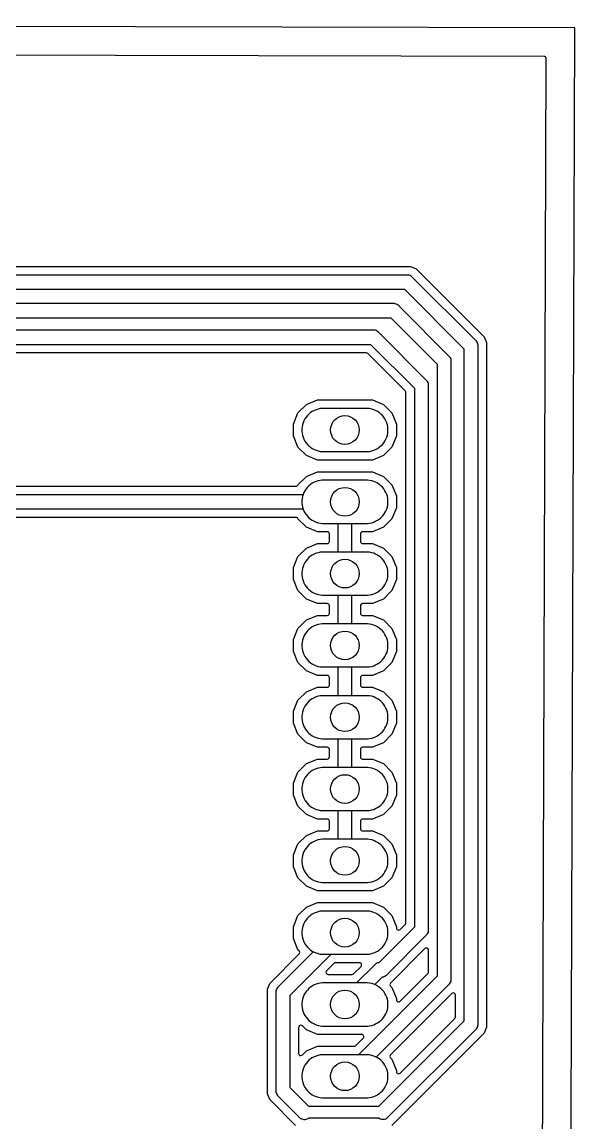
# Model space of a CAD drawing. Header units: millimetres. Extents: x 5.1 to 93.4, y 8.6 to 68.4.
# Drawn here: x 73.82 to 93.38, y 29.46 to 68.4 of the extents above; entities that cross this region are included whole.
import ezdxf

# ---------------------------------------------------------------- set-up
doc = ezdxf.new("R2010")
doc.units = ezdxf.units.MM

msp = doc.modelspace()

# ---------------------------------------------------------------- linework, layer by layer
at = {"layer": '16_copper'}
for points in [[(92.121, 9.614), (92.146, 9.632), (92.162, 9.657), (92.168, 9.684), (92.36, 67.11), (92.354, 67.14), (92.337, 67.165), (92.312, 67.181), (92.284, 67.186), (6.369, 67.382), (6.339, 67.376), (6.314, 67.358), (6.298, 67.333), (6.292, 67.306), (6.1, 9.88), (6.106, 9.85), (6.123, 9.825), (6.148, 9.809), (6.176, 9.804), (92.091, 9.608)], [(84.267, 52.908), (83.876, 53.07), (83.578, 53.368), (83.416, 53.759), (83.416, 54.181), (83.578, 54.572), (83.876, 54.87), (84.267, 55.032), (86.213, 55.032), (86.604, 54.87), (86.902, 54.572), (87.064, 54.181), (87.064, 53.759), (86.902, 53.368), (86.604, 53.07), (86.213, 52.908)], [(86.114, 53.215), (86.187, 53.23), (86.259, 53.252), (86.328, 53.28), (86.394, 53.316), (86.456, 53.357), (86.514, 53.405), (86.567, 53.458), (86.615, 53.516), (86.656, 53.578), (86.692, 53.644), (86.72, 53.713), (86.742, 53.785), (86.757, 53.858), (86.764, 53.933), (86.764, 54.007), (86.757, 54.082), (86.742, 54.155), (86.72, 54.227), (86.692, 54.296), (86.656, 54.362), (86.615, 54.424), (86.567, 54.482), (86.514, 54.535), (86.456, 54.583), (86.394, 54.624), (86.328, 54.66), (86.259, 54.688), (86.187, 54.71), (86.114, 54.725), (86.039, 54.732), (84.441, 54.732), (84.366, 54.725), (84.293, 54.71), (84.221, 54.688), (84.152, 54.66), (84.086, 54.624), (84.024, 54.583), (83.966, 54.535), (83.913, 54.482), (83.865, 54.424), (83.824, 54.362), (83.788, 54.296), (83.76, 54.227), (83.738, 54.155), (83.723, 54.082), (83.716, 54.007), (83.716, 53.933), (83.723, 53.858), (83.738, 53.785), (83.76, 53.713), (83.788, 53.644), (83.824, 53.578), (83.865, 53.516), (83.913, 53.458), (83.966, 53.405), (84.024, 53.357), (84.086, 53.316), (84.152, 53.28), (84.221, 53.252), (84.293, 53.23), (84.366, 53.215), (84.441, 53.208), (86.039, 53.208)], [(87.172, 33.749), (87.194, 33.764), (88.178, 34.748), (88.194, 34.773), (88.2, 34.802), (88.2, 35.571), (88.194, 35.6), (88.177, 35.626), (88.151, 35.642), (88.121, 35.647), (88.092, 35.64), (88.07, 35.625), (86.853, 34.408), (86.837, 34.383), (86.831, 34.353), (86.838, 34.323), (86.853, 34.3), (86.902, 34.252), (87.064, 33.861), (87.064, 33.818), (87.07, 33.789), (87.087, 33.764), (87.113, 33.747), (87.143, 33.742)], [(85.522, 34.718), (85.547, 34.734), (85.81, 34.998), (85.827, 35.023), (85.832, 35.053), (85.826, 35.083), (85.808, 35.107), (85.783, 35.123), (85.756, 35.128), (84.91, 35.128), (84.88, 35.122), (84.856, 35.106), (84.592, 34.842), (84.576, 34.817), (84.57, 34.787), (84.577, 34.757), (84.594, 34.733), (84.62, 34.717), (84.646, 34.712), (85.493, 34.712)], [(87.172, 31.209), (87.194, 31.224), (89.128, 33.158), (89.144, 33.183), (89.15, 33.212), (89.15, 33.981), (89.144, 34.01), (89.127, 34.036), (89.101, 34.052), (89.071, 34.057), (89.042, 34.05), (89.02, 34.035), (86.853, 31.868), (86.837, 31.843), (86.831, 31.813), (86.838, 31.783), (86.853, 31.76), (86.902, 31.712), (87.064, 31.321), (87.064, 31.278), (87.07, 31.249), (87.087, 31.224), (87.113, 31.207), (87.143, 31.202)], [(83.712, 31.853), (83.734, 31.868), (83.876, 32.01), (84.267, 32.172), (85.57, 32.172), (85.6, 32.178), (85.624, 32.194), (85.888, 32.458), (85.904, 32.483), (85.91, 32.513), (85.903, 32.543), (85.886, 32.567), (85.86, 32.583), (85.834, 32.588), (84.267, 32.588), (83.876, 32.75), (83.734, 32.892), (83.709, 32.909), (83.679, 32.914), (83.649, 32.908), (83.625, 32.89), (83.609, 32.864), (83.604, 32.838), (83.604, 31.922), (83.61, 31.892), (83.627, 31.867), (83.653, 31.851), (83.683, 31.846)]]:
    msp.add_lwpolyline(points, close=True, dxfattribs=at)
for points in [[(55.409, 59.75), (87.559, 59.75), (87.762, 59.666), (90.166, 57.262), (90.25, 57.059), (90.25, 32.843), (90.166, 32.641), (86.899, 29.374)], [(55.13, 58.95), (87.346, 58.95), (89.45, 56.846), (89.45, 33.056), (86.434, 30.04), (83.969, 30.04), (83.304, 30.705), (83.304, 33.978), (84.754, 35.428), (86.039, 35.428), (86.114, 35.435), (86.187, 35.45), (86.259, 35.472), (86.328, 35.5), (86.394, 35.536), (86.456, 35.577), (86.514, 35.625), (86.567, 35.678), (86.615, 35.736), (86.656, 35.798), (86.692, 35.864), (86.72, 35.933), (86.742, 36.005), (86.757, 36.078), (86.764, 36.153), (86.764, 36.227), (86.757, 36.302), (86.742, 36.375), (86.72, 36.447), (86.692, 36.516), (86.656, 36.582), (86.615, 36.644), (86.567, 36.702), (86.514, 36.755), (86.456, 36.803), (86.394, 36.844), (86.328, 36.88), (86.259, 36.908), (86.187, 36.93), (86.114, 36.945), (86.039, 36.952), (84.441, 36.952), (84.366, 36.945), (84.293, 36.93), (84.221, 36.908), (84.152, 36.88), (84.086, 36.844), (84.024, 36.803), (83.966, 36.755), (83.913, 36.702), (83.865, 36.644), (83.824, 36.582), (83.788, 36.516), (83.76, 36.447), (83.738, 36.375), (83.723, 36.302), (83.716, 36.227), (83.716, 36.153), (83.723, 36.078), (83.738, 36.005), (83.76, 35.933), (83.788, 35.864), (83.824, 35.798), (83.865, 35.736), (83.913, 35.678), (83.966, 35.625), (84.024, 35.577), (84.086, 35.536), (84.123, 35.516), (82.856, 34.249), (82.833, 34.216), (82.815, 34.181), (82.802, 34.143), (82.796, 34.103), (82.796, 30.58), (82.802, 30.541), (82.815, 30.502), (82.833, 30.467), (82.856, 30.435), (83.645, 29.646), (83.677, 29.623), (83.712, 29.605), (83.751, 29.592), (83.79, 29.586), (83.83, 29.586), (83.869, 29.592), (83.908, 29.605), (83.943, 29.623), (83.967, 29.64), (86.437, 29.64), (86.456, 29.626), (86.491, 29.608), (86.529, 29.596), (86.568, 29.59), (86.607, 29.59), (86.646, 29.596), (86.683, 29.608), (86.718, 29.626), (86.75, 29.649), (89.891, 32.79), (89.914, 32.822), (89.932, 32.857), (89.944, 32.894), (89.95, 32.933), (89.95, 56.97), (89.944, 57.009), (89.932, 57.046), (89.914, 57.081), (89.891, 57.113), (87.613, 59.391), (87.581, 59.414), (87.546, 59.432), (87.509, 59.444), (87.47, 59.45), (55.254, 59.45)], [(53.5, 57.936), (86.86, 57.936), (88.5, 56.296), (88.5, 34.646), (85.726, 31.872), (84.441, 31.872), (84.366, 31.865), (84.293, 31.85), (84.221, 31.828), (84.152, 31.8), (84.086, 31.764), (84.024, 31.723), (83.966, 31.675), (83.913, 31.622), (83.865, 31.564), (83.824, 31.502), (83.788, 31.436), (83.76, 31.367), (83.738, 31.295), (83.723, 31.222), (83.716, 31.147), (83.716, 31.073), (83.723, 30.998), (83.738, 30.925), (83.76, 30.853), (83.788, 30.784), (83.824, 30.718), (83.865, 30.656), (83.913, 30.598), (83.966, 30.545), (84.024, 30.497), (84.086, 30.456), (84.152, 30.42), (84.221, 30.392), (84.293, 30.37), (84.366, 30.355), (84.441, 30.348), (86.039, 30.348), (86.114, 30.355), (86.187, 30.37), (86.259, 30.392), (86.328, 30.42), (86.394, 30.456), (86.456, 30.497), (86.514, 30.545), (86.567, 30.598), (86.615, 30.656), (86.656, 30.718), (86.692, 30.784), (86.72, 30.853), (86.742, 30.925), (86.757, 30.998), (86.764, 31.073), (86.764, 31.147), (86.757, 31.222), (86.742, 31.295), (86.72, 31.367), (86.692, 31.436), (86.656, 31.502), (86.615, 31.564), (86.567, 31.622), (86.514, 31.675), (86.456, 31.723), (86.394, 31.764), (86.349, 31.788), (88.941, 34.38), (88.964, 34.412), (88.982, 34.447), (88.994, 34.484), (89, 34.523), (89, 56.42), (88.994, 56.459), (88.982, 56.496), (88.964, 56.531), (88.941, 56.563), (87.169, 58.335), (87.154, 58.356), (87.125, 58.384), (87.093, 58.407), (87.057, 58.426), (87.019, 58.438), (86.98, 58.444), (53.625, 58.444)], [(51.95, 56.996), (86.15, 56.996), (87.7, 55.446), (87.7, 36.386), (86.441, 35.127), (86.409, 35.122), (86.372, 35.11), (86.337, 35.092), (86.305, 35.069), (85.648, 34.412), (84.441, 34.412), (84.366, 34.405), (84.293, 34.39), (84.221, 34.368), (84.152, 34.34), (84.086, 34.304), (84.024, 34.263), (83.966, 34.215), (83.913, 34.162), (83.865, 34.104), (83.824, 34.042), (83.788, 33.976), (83.76, 33.907), (83.738, 33.835), (83.723, 33.762), (83.716, 33.687), (83.716, 33.613), (83.723, 33.538), (83.738, 33.465), (83.76, 33.393), (83.788, 33.324), (83.824, 33.258), (83.865, 33.196), (83.913, 33.138), (83.966, 33.085), (84.024, 33.037), (84.086, 32.996), (84.152, 32.96), (84.221, 32.932), (84.293, 32.91), (84.366, 32.895), (84.441, 32.888), (86.039, 32.888), (86.114, 32.895), (86.187, 32.91), (86.259, 32.932), (86.328, 32.96), (86.394, 32.996), (86.456, 33.037), (86.514, 33.085), (86.567, 33.138), (86.615, 33.196), (86.656, 33.258), (86.692, 33.324), (86.72, 33.393), (86.742, 33.465), (86.757, 33.538), (86.764, 33.613), (86.764, 33.687), (86.757, 33.762), (86.742, 33.835), (86.72, 33.907), (86.692, 33.976), (86.656, 34.042), (86.615, 34.104), (86.567, 34.162), (86.514, 34.215), (86.456, 34.263), (86.394, 34.304), (86.328, 34.34), (86.296, 34.353), (86.573, 34.629), (86.604, 34.634), (86.641, 34.646), (86.676, 34.664), (86.708, 34.687), (88.141, 36.12), (88.164, 36.152), (88.182, 36.187), (88.194, 36.224), (88.2, 36.263), (88.2, 55.57), (88.194, 55.609), (88.182, 55.646), (88.164, 55.681), (88.141, 55.713), (86.459, 57.395), (86.444, 57.415), (86.415, 57.444), (86.383, 57.467), (86.348, 57.485), (86.309, 57.498), (86.27, 57.504), (52.075, 57.504)], [(83.496, 29.37), (82.58, 30.286), (82.496, 30.49), (82.496, 34.193), (82.58, 34.397), (83.621, 35.437), (83.638, 35.463), (83.643, 35.493), (83.637, 35.522), (83.621, 35.545), (83.578, 35.588), (83.416, 35.979), (83.416, 36.401), (83.578, 36.792), (83.876, 37.09), (84.267, 37.252), (86.213, 37.252), (86.604, 37.09), (86.902, 36.792), (87.064, 36.401), (87.064, 36.358), (87.07, 36.329), (87.087, 36.304), (87.113, 36.287), (87.143, 36.282), (87.172, 36.289), (87.194, 36.304), (87.378, 36.488), (87.394, 36.513), (87.4, 36.542), (87.4, 55.291), (87.394, 55.32), (87.378, 55.345), (86.049, 56.674), (86.023, 56.69), (85.995, 56.696), (51.86, 56.696)], [(72.424, 51.18), (83.758, 51.18), (83.76, 51.173), (83.788, 51.104), (83.824, 51.038), (83.865, 50.976), (83.913, 50.918), (83.966, 50.865), (84.024, 50.817), (84.086, 50.776), (84.152, 50.74), (84.221, 50.712), (84.293, 50.69), (84.366, 50.675), (84.441, 50.668), (84.99, 50.668), (84.99, 49.652), (84.441, 49.652), (84.366, 49.645), (84.293, 49.63), (84.221, 49.608), (84.152, 49.58), (84.086, 49.544), (84.024, 49.503), (83.966, 49.455), (83.913, 49.402), (83.865, 49.344), (83.824, 49.282), (83.788, 49.216), (83.76, 49.147), (83.738, 49.075), (83.723, 49.002), (83.716, 48.927), (83.716, 48.853), (83.723, 48.778), (83.738, 48.705), (83.76, 48.633), (83.788, 48.564), (83.824, 48.498), (83.865, 48.436), (83.913, 48.378), (83.966, 48.325), (84.024, 48.277), (84.086, 48.236), (84.152, 48.2), (84.221, 48.172), (84.293, 48.15), (84.366, 48.135), (84.441, 48.128), (84.99, 48.128), (84.99, 47.112), (84.441, 47.112), (84.366, 47.105), (84.293, 47.09), (84.221, 47.068), (84.152, 47.04), (84.086, 47.004), (84.024, 46.963), (83.966, 46.915), (83.913, 46.862), (83.865, 46.804), (83.824, 46.742), (83.788, 46.676), (83.76, 46.607), (83.738, 46.535), (83.723, 46.462), (83.716, 46.387), (83.716, 46.313), (83.723, 46.238), (83.738, 46.165), (83.76, 46.093), (83.788, 46.024), (83.824, 45.958), (83.865, 45.896), (83.913, 45.838), (83.966, 45.785), (84.024, 45.737), (84.086, 45.696), (84.152, 45.66), (84.221, 45.632), (84.293, 45.61), (84.366, 45.595), (84.441, 45.588), (84.99, 45.588), (84.99, 44.572), (84.441, 44.572), (84.366, 44.565), (84.293, 44.55), (84.221, 44.528), (84.152, 44.5), (84.086, 44.464), (84.024, 44.423), (83.966, 44.375), (83.913, 44.322), (83.865, 44.264), (83.824, 44.202), (83.788, 44.136), (83.76, 44.067), (83.738, 43.995), (83.723, 43.922), (83.716, 43.847), (83.716, 43.773), (83.723, 43.698), (83.738, 43.625), (83.76, 43.553), (83.788, 43.484), (83.824, 43.418), (83.865, 43.356), (83.913, 43.298), (83.966, 43.245), (84.024, 43.197), (84.086, 43.156), (84.152, 43.12), (84.221, 43.092), (84.293, 43.07), (84.366, 43.055), (84.441, 43.048), (84.99, 43.048), (84.99, 42.032), (84.441, 42.032), (84.366, 42.025), (84.293, 42.01), (84.221, 41.988), (84.152, 41.96), (84.086, 41.924), (84.024, 41.883), (83.966, 41.835), (83.913, 41.782), (83.865, 41.724), (83.824, 41.662), (83.788, 41.596), (83.76, 41.527), (83.738, 41.455), (83.723, 41.382), (83.716, 41.307), (83.716, 41.233), (83.723, 41.158), (83.738, 41.085), (83.76, 41.013), (83.788, 40.944), (83.824, 40.878), (83.865, 40.816), (83.913, 40.758), (83.966, 40.705), (84.024, 40.657), (84.086, 40.616), (84.152, 40.58), (84.221, 40.552), (84.293, 40.53), (84.366, 40.515), (84.441, 40.508), (84.99, 40.508), (84.99, 39.492), (84.441, 39.492), (84.366, 39.485), (84.293, 39.47), (84.221, 39.448), (84.152, 39.42), (84.086, 39.384), (84.024, 39.343), (83.966, 39.295), (83.913, 39.242), (83.865, 39.184), (83.824, 39.122), (83.788, 39.056), (83.76, 38.987), (83.738, 38.915), (83.723, 38.842), (83.716, 38.767), (83.716, 38.693), (83.723, 38.618), (83.738, 38.545), (83.76, 38.473), (83.788, 38.404), (83.824, 38.338), (83.865, 38.276), (83.913, 38.218), (83.966, 38.165), (84.024, 38.117), (84.086, 38.076), (84.152, 38.04), (84.221, 38.012), (84.293, 37.99), (84.366, 37.975), (84.441, 37.968), (86.039, 37.968), (86.114, 37.975), (86.187, 37.99), (86.259, 38.012), (86.328, 38.04), (86.394, 38.076), (86.456, 38.117), (86.514, 38.165), (86.567, 38.218), (86.615, 38.276), (86.656, 38.338), (86.692, 38.404), (86.72, 38.473), (86.742, 38.545), (86.757, 38.618), (86.764, 38.693), (86.764, 38.767), (86.757, 38.842), (86.742, 38.915), (86.72, 38.987), (86.692, 39.056), (86.656, 39.122), (86.615, 39.184), (86.567, 39.242), (86.514, 39.295), (86.456, 39.343), (86.394, 39.384), (86.328, 39.42), (86.259, 39.448), (86.187, 39.47), (86.114, 39.485), (86.039, 39.492), (85.49, 39.492), (85.49, 40.508), (86.039, 40.508), (86.114, 40.515), (86.187, 40.53), (86.259, 40.552), (86.328, 40.58), (86.394, 40.616), (86.456, 40.657), (86.514, 40.705), (86.567, 40.758), (86.615, 40.816), (86.656, 40.878), (86.692, 40.944), (86.72, 41.013), (86.742, 41.085), (86.757, 41.158), (86.764, 41.233), (86.764, 41.307), (86.757, 41.382), (86.742, 41.455), (86.72, 41.527), (86.692, 41.596), (86.656, 41.662), (86.615, 41.724), (86.567, 41.782), (86.514, 41.835), (86.456, 41.883), (86.394, 41.924), (86.328, 41.96), (86.259, 41.988), (86.187, 42.01), (86.114, 42.025), (86.039, 42.032), (85.49, 42.032), (85.49, 43.048), (86.039, 43.048), (86.114, 43.055), (86.187, 43.07), (86.259, 43.092), (86.328, 43.12), (86.394, 43.156), (86.456, 43.197), (86.514, 43.245), (86.567, 43.298), (86.615, 43.356), (86.656, 43.418), (86.692, 43.484), (86.72, 43.553), (86.742, 43.625), (86.757, 43.698), (86.764, 43.773), (86.764, 43.847), (86.757, 43.922), (86.742, 43.995), (86.72, 44.067), (86.692, 44.136), (86.656, 44.202), (86.615, 44.264), (86.567, 44.322), (86.514, 44.375), (86.456, 44.423), (86.394, 44.464), (86.328, 44.5), (86.259, 44.528), (86.187, 44.55), (86.114, 44.565), (86.039, 44.572), (85.49, 44.572), (85.49, 45.588), (86.039, 45.588), (86.114, 45.595), (86.187, 45.61), (86.259, 45.632), (86.328, 45.66), (86.394, 45.696), (86.456, 45.737), (86.514, 45.785), (86.567, 45.838), (86.615, 45.896), (86.656, 45.958), (86.692, 46.024), (86.72, 46.093), (86.742, 46.165), (86.757, 46.238), (86.764, 46.313), (86.764, 46.387), (86.757, 46.462), (86.742, 46.535), (86.72, 46.607), (86.692, 46.676), (86.656, 46.742), (86.615, 46.804), (86.567, 46.862), (86.514, 46.915), (86.456, 46.963), (86.394, 47.004), (86.328, 47.04), (86.259, 47.068), (86.187, 47.09), (86.114, 47.105), (86.039, 47.112), (85.49, 47.112), (85.49, 48.128), (86.039, 48.128), (86.114, 48.135), (86.187, 48.15), (86.259, 48.172), (86.328, 48.2), (86.394, 48.236), (86.456, 48.277), (86.514, 48.325), (86.567, 48.378), (86.615, 48.436), (86.656, 48.498), (86.692, 48.564), (86.72, 48.633), (86.742, 48.705), (86.757, 48.778), (86.764, 48.853), (86.764, 48.927), (86.757, 49.002), (86.742, 49.075), (86.72, 49.147), (86.692, 49.216), (86.656, 49.282), (86.615, 49.344), (86.567, 49.402), (86.514, 49.455), (86.456, 49.503), (86.394, 49.544), (86.328, 49.58), (86.259, 49.608), (86.187, 49.63), (86.114, 49.645), (86.039, 49.652), (85.49, 49.652), (85.49, 50.668), (86.039, 50.668), (86.114, 50.675), (86.187, 50.69), (86.259, 50.712), (86.328, 50.74), (86.394, 50.776), (86.456, 50.817), (86.514, 50.865), (86.567, 50.918), (86.615, 50.976), (86.656, 51.038), (86.692, 51.104), (86.72, 51.173), (86.742, 51.245), (86.757, 51.318), (86.764, 51.393), (86.764, 51.467), (86.757, 51.542), (86.742, 51.615), (86.72, 51.687), (86.692, 51.756), (86.656, 51.822), (86.615, 51.884), (86.567, 51.942), (86.514, 51.995), (86.456, 52.043), (86.394, 52.084), (86.328, 52.12), (86.259, 52.148), (86.187, 52.17), (86.114, 52.185), (86.039, 52.192), (84.441, 52.192), (84.366, 52.185), (84.293, 52.17), (84.221, 52.148), (84.152, 52.12), (84.086, 52.084), (84.024, 52.043), (83.966, 51.995), (83.913, 51.942), (83.865, 51.884), (83.824, 51.822), (83.788, 51.756), (83.76, 51.687), (83.758, 51.68), (72.424, 51.68)], [(72.8, 51.98), (83.505, 51.98), (83.535, 51.986), (83.56, 52.003), (83.576, 52.027), (83.578, 52.032), (83.876, 52.33), (84.267, 52.492), (86.213, 52.492), (86.604, 52.33), (86.902, 52.032), (87.064, 51.641), (87.064, 51.219), (86.902, 50.828), (86.604, 50.53), (86.213, 50.368), (85.866, 50.368), (85.836, 50.362), (85.811, 50.345), (85.795, 50.319), (85.79, 50.292), (85.79, 50.028), (85.796, 49.998), (85.813, 49.973), (85.839, 49.957), (85.866, 49.952), (86.213, 49.952), (86.604, 49.79), (86.902, 49.492), (87.064, 49.101), (87.064, 48.679), (86.902, 48.288), (86.604, 47.99), (86.213, 47.828), (85.866, 47.828), (85.836, 47.822), (85.811, 47.805), (85.795, 47.779), (85.79, 47.752), (85.79, 47.488), (85.796, 47.458), (85.813, 47.433), (85.839, 47.417), (85.866, 47.412), (86.213, 47.412), (86.604, 47.25), (86.902, 46.952), (87.064, 46.561), (87.064, 46.139), (86.902, 45.748), (86.604, 45.45), (86.213, 45.288), (85.866, 45.288), (85.836, 45.282), (85.811, 45.265), (85.795, 45.239), (85.79, 45.212), (85.79, 44.948), (85.796, 44.918), (85.813, 44.893), (85.839, 44.877), (85.866, 44.872), (86.213, 44.872), (86.604, 44.71), (86.902, 44.412), (87.064, 44.021), (87.064, 43.599), (86.902, 43.208), (86.604, 42.91), (86.213, 42.748), (85.866, 42.748), (85.836, 42.742), (85.811, 42.725), (85.795, 42.699), (85.79, 42.672), (85.79, 42.408), (85.796, 42.378), (85.813, 42.353), (85.839, 42.337), (85.866, 42.332), (86.213, 42.332), (86.604, 42.17), (86.902, 41.872), (87.064, 41.481), (87.064, 41.059), (86.902, 40.668), (86.604, 40.37), (86.213, 40.208), (85.866, 40.208), (85.836, 40.202), (85.811, 40.185), (85.795, 40.159), (85.79, 40.132), (85.79, 39.868), (85.796, 39.838), (85.813, 39.813), (85.839, 39.797), (85.866, 39.792), (86.213, 39.792), (86.604, 39.63), (86.902, 39.332), (87.064, 38.941), (87.064, 38.519), (86.902, 38.128), (86.604, 37.83), (86.213, 37.668), (84.267, 37.668), (83.876, 37.83), (83.578, 38.128), (83.416, 38.519), (83.416, 38.941), (83.578, 39.332), (83.876, 39.63), (84.267, 39.792), (84.614, 39.792), (84.644, 39.798), (84.669, 39.815), (84.685, 39.841), (84.69, 39.868), (84.69, 40.132), (84.684, 40.162), (84.667, 40.187), (84.641, 40.203), (84.614, 40.208), (84.267, 40.208), (83.876, 40.37), (83.578, 40.668), (83.416, 41.059), (83.416, 41.481), (83.578, 41.872), (83.876, 42.17), (84.267, 42.332), (84.614, 42.332), (84.644, 42.338), (84.669, 42.355), (84.685, 42.381), (84.69, 42.408), (84.69, 42.672), (84.684, 42.702), (84.667, 42.727), (84.641, 42.743), (84.614, 42.748), (84.267, 42.748), (83.876, 42.91), (83.578, 43.208), (83.416, 43.599), (83.416, 44.021), (83.578, 44.412), (83.876, 44.71), (84.267, 44.872), (84.614, 44.872), (84.644, 44.878), (84.669, 44.895), (84.685, 44.921), (84.69, 44.948), (84.69, 45.212), (84.684, 45.242), (84.667, 45.267), (84.641, 45.283), (84.614, 45.288), (84.267, 45.288), (83.876, 45.45), (83.578, 45.748), (83.416, 46.139), (83.416, 46.561), (83.578, 46.952), (83.876, 47.25), (84.267, 47.412), (84.614, 47.412), (84.644, 47.418), (84.669, 47.435), (84.685, 47.461), (84.69, 47.488), (84.69, 47.752), (84.684, 47.782), (84.667, 47.807), (84.641, 47.823), (84.614, 47.828), (84.267, 47.828), (83.876, 47.99), (83.578, 48.288), (83.416, 48.679), (83.416, 49.101), (83.578, 49.492), (83.876, 49.79), (84.267, 49.952), (84.614, 49.952), (84.644, 49.958), (84.669, 49.975), (84.685, 50.001), (84.69, 50.028), (84.69, 50.292), (84.684, 50.322), (84.667, 50.347), (84.641, 50.363), (84.614, 50.368), (84.267, 50.368), (83.876, 50.53), (83.578, 50.828), (83.576, 50.833), (83.559, 50.858), (83.533, 50.875), (83.505, 50.88), (72.8, 50.88)]]:
    msp.add_lwpolyline(points, dxfattribs=at)
at = {"layer": '1_copper'}
for points in [[(86.114, 53.215), (86.187, 53.23), (86.259, 53.252), (86.328, 53.28), (86.394, 53.316), (86.456, 53.357), (86.514, 53.405), (86.567, 53.458), (86.615, 53.516), (86.656, 53.578), (86.692, 53.644), (86.72, 53.713), (86.742, 53.785), (86.757, 53.858), (86.764, 53.933), (86.764, 54.007), (86.757, 54.082), (86.742, 54.155), (86.72, 54.227), (86.692, 54.296), (86.656, 54.362), (86.615, 54.424), (86.567, 54.482), (86.514, 54.535), (86.456, 54.583), (86.394, 54.624), (86.328, 54.66), (86.259, 54.688), (86.187, 54.71), (86.114, 54.725), (86.039, 54.732), (84.441, 54.732), (84.366, 54.725), (84.293, 54.71), (84.221, 54.688), (84.152, 54.66), (84.086, 54.624), (84.024, 54.583), (83.966, 54.535), (83.913, 54.482), (83.865, 54.424), (83.824, 54.362), (83.788, 54.296), (83.76, 54.227), (83.738, 54.155), (83.723, 54.082), (83.716, 54.007), (83.716, 53.933), (83.723, 53.858), (83.738, 53.785), (83.76, 53.713), (83.788, 53.644), (83.824, 53.578), (83.865, 53.516), (83.913, 53.458), (83.966, 53.405), (84.024, 53.357), (84.086, 53.316), (84.152, 53.28), (84.221, 53.252), (84.293, 53.23), (84.366, 53.215), (84.441, 53.208), (86.039, 53.208)], [(86.114, 50.675), (86.187, 50.69), (86.259, 50.712), (86.328, 50.74), (86.394, 50.776), (86.456, 50.817), (86.514, 50.865), (86.567, 50.918), (86.615, 50.976), (86.656, 51.038), (86.692, 51.104), (86.72, 51.173), (86.742, 51.245), (86.757, 51.318), (86.764, 51.393), (86.764, 51.467), (86.757, 51.542), (86.742, 51.615), (86.72, 51.687), (86.692, 51.756), (86.656, 51.822), (86.615, 51.884), (86.567, 51.942), (86.514, 51.995), (86.456, 52.043), (86.394, 52.084), (86.328, 52.12), (86.259, 52.148), (86.187, 52.17), (86.114, 52.185), (86.039, 52.192), (84.441, 52.192), (84.366, 52.185), (84.293, 52.17), (84.221, 52.148), (84.152, 52.12), (84.086, 52.084), (84.024, 52.043), (83.966, 51.995), (83.913, 51.942), (83.865, 51.884), (83.824, 51.822), (83.788, 51.756), (83.76, 51.687), (83.738, 51.615), (83.723, 51.542), (83.716, 51.467), (83.716, 51.393), (83.723, 51.318), (83.738, 51.245), (83.76, 51.173), (83.788, 51.104), (83.824, 51.038), (83.865, 50.976), (83.913, 50.918), (83.966, 50.865), (84.024, 50.817), (84.086, 50.776), (84.152, 50.74), (84.221, 50.712), (84.293, 50.69), (84.366, 50.675), (84.441, 50.668), (86.039, 50.668)], [(86.114, 48.135), (86.187, 48.15), (86.259, 48.172), (86.328, 48.2), (86.394, 48.236), (86.456, 48.277), (86.514, 48.325), (86.567, 48.378), (86.615, 48.436), (86.656, 48.498), (86.692, 48.564), (86.72, 48.633), (86.742, 48.705), (86.757, 48.778), (86.764, 48.853), (86.764, 48.927), (86.757, 49.002), (86.742, 49.075), (86.72, 49.147), (86.692, 49.216), (86.656, 49.282), (86.615, 49.344), (86.567, 49.402), (86.514, 49.455), (86.456, 49.503), (86.394, 49.544), (86.328, 49.58), (86.259, 49.608), (86.187, 49.63), (86.114, 49.645), (86.039, 49.652), (84.441, 49.652), (84.366, 49.645), (84.293, 49.63), (84.221, 49.608), (84.152, 49.58), (84.086, 49.544), (84.024, 49.503), (83.966, 49.455), (83.913, 49.402), (83.865, 49.344), (83.824, 49.282), (83.788, 49.216), (83.76, 49.147), (83.738, 49.075), (83.723, 49.002), (83.716, 48.927), (83.716, 48.853), (83.723, 48.778), (83.738, 48.705), (83.76, 48.633), (83.788, 48.564), (83.824, 48.498), (83.865, 48.436), (83.913, 48.378), (83.966, 48.325), (84.024, 48.277), (84.086, 48.236), (84.152, 48.2), (84.221, 48.172), (84.293, 48.15), (84.366, 48.135), (84.441, 48.128), (86.039, 48.128)], [(86.114, 45.595), (86.187, 45.61), (86.259, 45.632), (86.328, 45.66), (86.394, 45.696), (86.456, 45.737), (86.514, 45.785), (86.567, 45.838), (86.615, 45.896), (86.656, 45.958), (86.692, 46.024), (86.72, 46.093), (86.742, 46.165), (86.757, 46.238), (86.764, 46.313), (86.764, 46.387), (86.757, 46.462), (86.742, 46.535), (86.72, 46.607), (86.692, 46.676), (86.656, 46.742), (86.615, 46.804), (86.567, 46.862), (86.514, 46.915), (86.456, 46.963), (86.394, 47.004), (86.328, 47.04), (86.259, 47.068), (86.187, 47.09), (86.114, 47.105), (86.039, 47.112), (84.441, 47.112), (84.366, 47.105), (84.293, 47.09), (84.221, 47.068), (84.152, 47.04), (84.086, 47.004), (84.024, 46.963), (83.966, 46.915), (83.913, 46.862), (83.865, 46.804), (83.824, 46.742), (83.788, 46.676), (83.76, 46.607), (83.738, 46.535), (83.723, 46.462), (83.716, 46.387), (83.716, 46.313), (83.723, 46.238), (83.738, 46.165), (83.76, 46.093), (83.788, 46.024), (83.824, 45.958), (83.865, 45.896), (83.913, 45.838), (83.966, 45.785), (84.024, 45.737), (84.086, 45.696), (84.152, 45.66), (84.221, 45.632), (84.293, 45.61), (84.366, 45.595), (84.441, 45.588), (86.039, 45.588)], [(86.114, 43.055), (86.187, 43.07), (86.259, 43.092), (86.328, 43.12), (86.394, 43.156), (86.456, 43.197), (86.514, 43.245), (86.567, 43.298), (86.615, 43.356), (86.656, 43.418), (86.692, 43.484), (86.72, 43.553), (86.742, 43.625), (86.757, 43.698), (86.764, 43.773), (86.764, 43.847), (86.757, 43.922), (86.742, 43.995), (86.72, 44.067), (86.692, 44.136), (86.656, 44.202), (86.615, 44.264), (86.567, 44.322), (86.514, 44.375), (86.456, 44.423), (86.394, 44.464), (86.328, 44.5), (86.259, 44.528), (86.187, 44.55), (86.114, 44.565), (86.039, 44.572), (84.441, 44.572), (84.366, 44.565), (84.293, 44.55), (84.221, 44.528), (84.152, 44.5), (84.086, 44.464), (84.024, 44.423), (83.966, 44.375), (83.913, 44.322), (83.865, 44.264), (83.824, 44.202), (83.788, 44.136), (83.76, 44.067), (83.738, 43.995), (83.723, 43.922), (83.716, 43.847), (83.716, 43.773), (83.723, 43.698), (83.738, 43.625), (83.76, 43.553), (83.788, 43.484), (83.824, 43.418), (83.865, 43.356), (83.913, 43.298), (83.966, 43.245), (84.024, 43.197), (84.086, 43.156), (84.152, 43.12), (84.221, 43.092), (84.293, 43.07), (84.366, 43.055), (84.441, 43.048), (86.039, 43.048)], [(86.114, 40.515), (86.187, 40.53), (86.259, 40.552), (86.328, 40.58), (86.394, 40.616), (86.456, 40.657), (86.514, 40.705), (86.567, 40.758), (86.615, 40.816), (86.656, 40.878), (86.692, 40.944), (86.72, 41.013), (86.742, 41.085), (86.757, 41.158), (86.764, 41.233), (86.764, 41.307), (86.757, 41.382), (86.742, 41.455), (86.72, 41.527), (86.692, 41.596), (86.656, 41.662), (86.615, 41.724), (86.567, 41.782), (86.514, 41.835), (86.456, 41.883), (86.394, 41.924), (86.328, 41.96), (86.259, 41.988), (86.187, 42.01), (86.114, 42.025), (86.039, 42.032), (84.441, 42.032), (84.366, 42.025), (84.293, 42.01), (84.221, 41.988), (84.152, 41.96), (84.086, 41.924), (84.024, 41.883), (83.966, 41.835), (83.913, 41.782), (83.865, 41.724), (83.824, 41.662), (83.788, 41.596), (83.76, 41.527), (83.738, 41.455), (83.723, 41.382), (83.716, 41.307), (83.716, 41.233), (83.723, 41.158), (83.738, 41.085), (83.76, 41.013), (83.788, 40.944), (83.824, 40.878), (83.865, 40.816), (83.913, 40.758), (83.966, 40.705), (84.024, 40.657), (84.086, 40.616), (84.152, 40.58), (84.221, 40.552), (84.293, 40.53), (84.366, 40.515), (84.441, 40.508), (86.039, 40.508)], [(86.114, 37.975), (86.187, 37.99), (86.259, 38.012), (86.328, 38.04), (86.394, 38.076), (86.456, 38.117), (86.514, 38.165), (86.567, 38.218), (86.615, 38.276), (86.656, 38.338), (86.692, 38.404), (86.72, 38.473), (86.742, 38.545), (86.757, 38.618), (86.764, 38.693), (86.764, 38.767), (86.757, 38.842), (86.742, 38.915), (86.72, 38.987), (86.692, 39.056), (86.656, 39.122), (86.615, 39.184), (86.567, 39.242), (86.514, 39.295), (86.456, 39.343), (86.394, 39.384), (86.328, 39.42), (86.259, 39.448), (86.187, 39.47), (86.114, 39.485), (86.039, 39.492), (84.441, 39.492), (84.366, 39.485), (84.293, 39.47), (84.221, 39.448), (84.152, 39.42), (84.086, 39.384), (84.024, 39.343), (83.966, 39.295), (83.913, 39.242), (83.865, 39.184), (83.824, 39.122), (83.788, 39.056), (83.76, 38.987), (83.738, 38.915), (83.723, 38.842), (83.716, 38.767), (83.716, 38.693), (83.723, 38.618), (83.738, 38.545), (83.76, 38.473), (83.788, 38.404), (83.824, 38.338), (83.865, 38.276), (83.913, 38.218), (83.966, 38.165), (84.024, 38.117), (84.086, 38.076), (84.152, 38.04), (84.221, 38.012), (84.293, 37.99), (84.366, 37.975), (84.441, 37.968), (86.039, 37.968)], [(86.114, 35.435), (86.187, 35.45), (86.259, 35.472), (86.328, 35.5), (86.394, 35.536), (86.456, 35.577), (86.514, 35.625), (86.567, 35.678), (86.615, 35.736), (86.656, 35.798), (86.692, 35.864), (86.72, 35.933), (86.742, 36.005), (86.757, 36.078), (86.764, 36.153), (86.764, 36.227), (86.757, 36.302), (86.742, 36.375), (86.72, 36.447), (86.692, 36.516), (86.656, 36.582), (86.615, 36.644), (86.567, 36.702), (86.514, 36.755), (86.456, 36.803), (86.394, 36.844), (86.328, 36.88), (86.259, 36.908), (86.187, 36.93), (86.114, 36.945), (86.039, 36.952), (84.441, 36.952), (84.366, 36.945), (84.293, 36.93), (84.221, 36.908), (84.152, 36.88), (84.086, 36.844), (84.024, 36.803), (83.966, 36.755), (83.913, 36.702), (83.865, 36.644), (83.824, 36.582), (83.788, 36.516), (83.76, 36.447), (83.738, 36.375), (83.723, 36.302), (83.716, 36.227), (83.716, 36.153), (83.723, 36.078), (83.738, 36.005), (83.76, 35.933), (83.788, 35.864), (83.824, 35.798), (83.865, 35.736), (83.913, 35.678), (83.966, 35.625), (84.024, 35.577), (84.086, 35.536), (84.152, 35.5), (84.221, 35.472), (84.293, 35.45), (84.366, 35.435), (84.441, 35.428), (86.039, 35.428)], [(86.114, 32.895), (86.187, 32.91), (86.259, 32.932), (86.328, 32.96), (86.394, 32.996), (86.456, 33.037), (86.514, 33.085), (86.567, 33.138), (86.615, 33.196), (86.656, 33.258), (86.692, 33.324), (86.72, 33.393), (86.742, 33.465), (86.757, 33.538), (86.764, 33.613), (86.764, 33.687), (86.757, 33.762), (86.742, 33.835), (86.72, 33.907), (86.692, 33.976), (86.656, 34.042), (86.615, 34.104), (86.567, 34.162), (86.514, 34.215), (86.456, 34.263), (86.394, 34.304), (86.328, 34.34), (86.259, 34.368), (86.187, 34.39), (86.114, 34.405), (86.039, 34.412), (84.441, 34.412), (84.366, 34.405), (84.293, 34.39), (84.221, 34.368), (84.152, 34.34), (84.086, 34.304), (84.024, 34.263), (83.966, 34.215), (83.913, 34.162), (83.865, 34.104), (83.824, 34.042), (83.788, 33.976), (83.76, 33.907), (83.738, 33.835), (83.723, 33.762), (83.716, 33.687), (83.716, 33.613), (83.723, 33.538), (83.738, 33.465), (83.76, 33.393), (83.788, 33.324), (83.824, 33.258), (83.865, 33.196), (83.913, 33.138), (83.966, 33.085), (84.024, 33.037), (84.086, 32.996), (84.152, 32.96), (84.221, 32.932), (84.293, 32.91), (84.366, 32.895), (84.441, 32.888), (86.039, 32.888)], [(86.114, 30.355), (86.187, 30.37), (86.259, 30.392), (86.328, 30.42), (86.394, 30.456), (86.456, 30.497), (86.514, 30.545), (86.567, 30.598), (86.615, 30.656), (86.656, 30.718), (86.692, 30.784), (86.72, 30.853), (86.742, 30.925), (86.757, 30.998), (86.764, 31.073), (86.764, 31.147), (86.757, 31.222), (86.742, 31.295), (86.72, 31.367), (86.692, 31.436), (86.656, 31.502), (86.615, 31.564), (86.567, 31.622), (86.514, 31.675), (86.456, 31.723), (86.394, 31.764), (86.328, 31.8), (86.259, 31.828), (86.187, 31.85), (86.114, 31.865), (86.039, 31.872), (84.441, 31.872), (84.366, 31.865), (84.293, 31.85), (84.221, 31.828), (84.152, 31.8), (84.086, 31.764), (84.024, 31.723), (83.966, 31.675), (83.913, 31.622), (83.865, 31.564), (83.824, 31.502), (83.788, 31.436), (83.76, 31.367), (83.738, 31.295), (83.723, 31.222), (83.716, 31.147), (83.716, 31.073), (83.723, 30.998), (83.738, 30.925), (83.76, 30.853), (83.788, 30.784), (83.824, 30.718), (83.865, 30.656), (83.913, 30.598), (83.966, 30.545), (84.024, 30.497), (84.086, 30.456), (84.152, 30.42), (84.221, 30.392), (84.293, 30.37), (84.366, 30.355), (84.441, 30.348), (86.039, 30.348)]]:
    msp.add_lwpolyline(points, close=True, dxfattribs=at)
at = {"layer": 'drills_PTH'}
for centre in [(85.24, 53.97), (85.24, 51.43), (85.24, 48.89), (85.24, 46.35), (85.24, 43.81), (85.24, 41.27), (85.24, 38.73), (85.24, 36.19), (85.24, 33.65), (85.24, 31.11)]:
    msp.add_circle(centre, 0.508, dxfattribs=at)
at = {"layer": 'outline'}
msp.add_lwpolyline([(5.08, 8.79), (93.18, 8.59), (93.38, 68.2), (5.28, 68.4), (5.08, 8.79)], close=True, dxfattribs=at)

doc.saveas('drawing.dxf')
